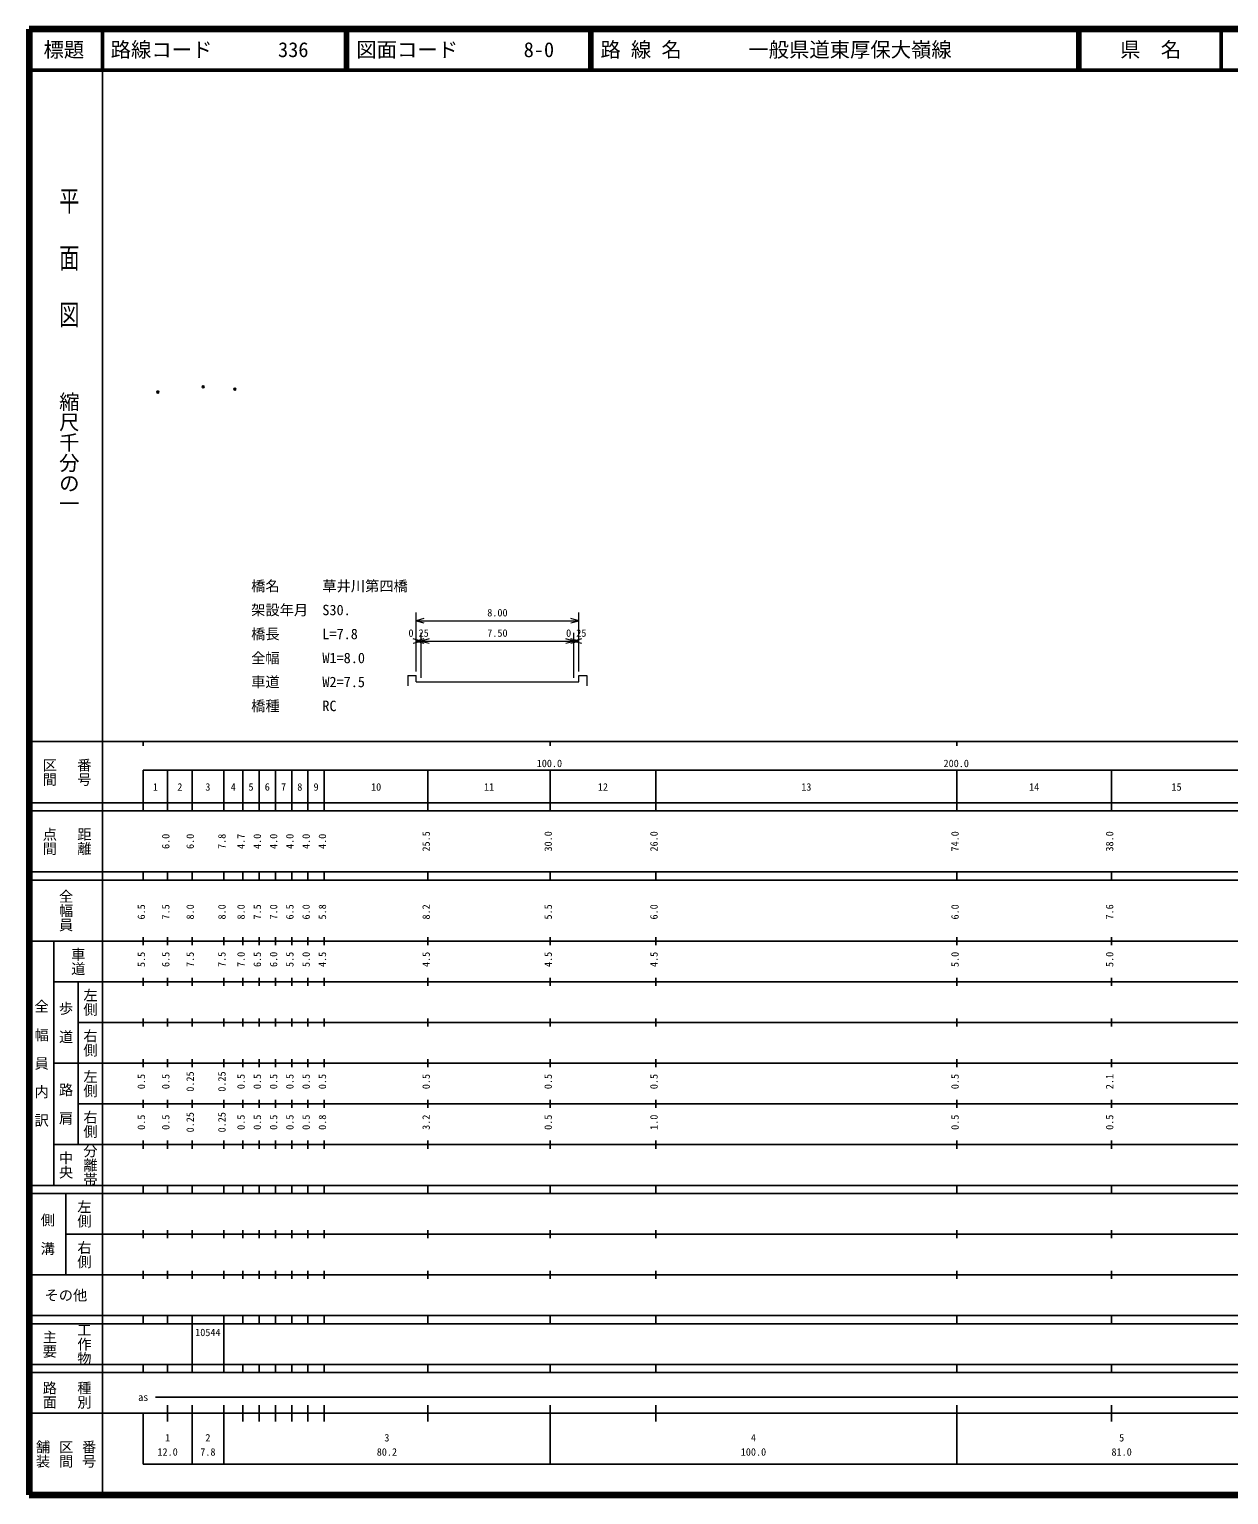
# Model space of a CAD drawing. Units: millimetres on the paper, with parts at other scales. Extents: x 40 to 680, y 20 to 380.
# Drawn here: x 40 to 334.8, y 20 to 380 of the extents above; entities that cross this region are included whole.
import ezdxf
from ezdxf.enums import TextEntityAlignment as Align

# ---------------------------------------------------------------- set-up
doc = ezdxf.new("R2010")
doc.units = ezdxf.units.MM
doc.header["$PDMODE"] = 32
doc.header["$PDSIZE"] = 0.5
doc.layers.add('S-OTRS', color=6, linetype='Continuous')
doc.layers.add('S-TTL-TXT', color=7, linetype='Continuous')
for name, color, linetype, lineweight in [('S-STR-HTXT', 7, 'Continuous', 13), ('S-TTL', 2, 'Continuous', 140), ('S-TTL-BAND', 7, 'Continuous', 25), ('S-TTL-LINE', 7, 'Continuous', 50)]:
    doc.layers.add(name, color=color, linetype=linetype, lineweight=lineweight)
doc.styles.add('@ＭＳ ゴシック', font='')
doc.styles.add('ＭＳ ゴシック', font='')
doc.styles.get('@ＭＳ ゴシック').set_extended_font_data('@MS Gothic')
doc.styles.get('ＭＳ ゴシック').set_extended_font_data('MS Gothic')

msp = doc.modelspace()

# ---------------------------------------------------------------- linework, layer by layer
at = {"layer": 'S-OTRS'}
for p in [(82.766, 292.184), (90.545, 291.615), (71.59, 290.892)]:
    msp.add_point(p, dxfattribs=at)
at = {"layer": 'S-STR-HTXT'}
for p, q in [((135.07, 222.215), (135.07, 236.715)), ((137.002, 235.233), (135.07, 234.715)), ((135.07, 234.715), (175.07, 234.715)), ((135.07, 234.715), (137.002, 234.198)), ((175.07, 234.715), (173.138, 235.233)), ((173.138, 234.198), (175.07, 234.715)), ((175.07, 222.215), (175.07, 236.715)), ((136.32, 220.715), (136.32, 231.715)), ((173.82, 220.715), (173.82, 231.715)), ((136.32, 229.715), (134.388, 230.233)), ((134.388, 229.198), (136.32, 229.715)), ((137.002, 230.233), (135.07, 229.715)), ((135.07, 229.715), (136.32, 229.715)), ((135.07, 229.715), (137.002, 229.198)), ((138.252, 230.233), (136.32, 229.715)), ((136.32, 229.715), (173.82, 229.715)), ((136.32, 229.715), (138.252, 229.198)), ((173.82, 229.715), (171.888, 230.233)), ((171.888, 229.198), (173.82, 229.715)), ((175.07, 229.715), (173.138, 230.233)), ((173.138, 229.198), (175.07, 229.715)), ((175.752, 230.233), (173.82, 229.715)), ((173.82, 229.715), (175.07, 229.715)), ((173.82, 229.715), (175.752, 229.198)), ((133.07, 221.215), (135.07, 221.215)), ((133.07, 221.215), (133.07, 218.715)), ((135.07, 219.715), (135.07, 221.215)), ((135.07, 219.715), (136.32, 219.715)), ((136.32, 219.715), (173.82, 219.715)), ((173.82, 219.715), (175.07, 219.715)), ((175.07, 219.715), (175.07, 221.215)), ((175.07, 221.215), (177.07, 221.215)), ((177.07, 221.215), (177.07, 218.715))]:
    msp.add_line(p, q, dxfattribs=at)
at = {"layer": 'S-TTL'}
for p, q in [((40, 380), (40, 20)), ((680, 380), (40, 380)), ((40, 20), (680, 20))]:
    msp.add_line(p, q, dxfattribs=at)
at = {"layer": 'S-TTL-BAND'}
for p, q in [((58, 370), (58, 20)), ((40, 205), (579, 205)), ((68, 205), (68, 204)), ((168, 205), (168, 204)), ((268, 205), (268, 204)), ((68, 198), (579, 198)), ((68, 198), (68, 188)), ((74, 188), (74, 198)), ((80, 188), (80, 198)), ((87.8, 188), (87.8, 198)), ((92.5, 188), (92.5, 198)), ((96.5, 188), (96.5, 198)), ((100.5, 188), (100.5, 198)), ((104.5, 188), (104.5, 198)), ((108.5, 188), (108.5, 198)), ((112.5, 188), (112.5, 198)), ((138, 188), (138, 198)), ((168, 188), (168, 198)), ((194, 188), (194, 198)), ((268, 188), (268, 198)), ((306, 188), (306, 198)), ((40, 190), (579, 190)), ((40, 188), (579, 188)), ((40, 173), (579, 173)), ((68, 171), (68, 173)), ((74, 171), (74, 173)), ((80, 171), (80, 173)), ((87.8, 171), (87.8, 173)), ((92.5, 171), (92.5, 173)), ((96.5, 171), (96.5, 173)), ((100.5, 171), (100.5, 173)), ((104.5, 171), (104.5, 173)), ((108.5, 171), (108.5, 173)), ((112.5, 171), (112.5, 173)), ((138, 171), (138, 173)), ((168, 171), (168, 173)), ((194, 171), (194, 173)), ((268, 171), (268, 173)), ((306, 171), (306, 173)), ((40, 171), (579, 171)), ((40, 156), (579, 156)), ((46, 96), (46, 156)), ((68, 155), (68, 157)), ((74, 155), (74, 157)), ((80, 155), (80, 157)), ((87.8, 155), (87.8, 157)), ((92.5, 155), (92.5, 157)), ((96.5, 155), (96.5, 157)), ((100.5, 155), (100.5, 157)), ((104.5, 155), (104.5, 157)), ((108.5, 155), (108.5, 157)), ((112.5, 155), (112.5, 157)), ((138, 155), (138, 157)), ((168, 155), (168, 157)), ((194, 155), (194, 157)), ((268, 155), (268, 157)), ((306, 155), (306, 157)), ((46, 146), (579, 146)), ((52, 146), (52, 106)), ((68, 145), (68, 147)), ((74, 145), (74, 147)), ((80, 145), (80, 147)), ((87.8, 145), (87.8, 147)), ((92.5, 145), (92.5, 147)), ((96.5, 145), (96.5, 147)), ((100.5, 145), (100.5, 147)), ((104.5, 145), (104.5, 147)), ((108.5, 145), (108.5, 147)), ((112.5, 145), (112.5, 147)), ((138, 145), (138, 147)), ((168, 145), (168, 147)), ((194, 145), (194, 147)), ((268, 145), (268, 147)), ((306, 145), (306, 147)), ((68, 135), (68, 137)), ((74, 135), (74, 137)), ((80, 135), (80, 137)), ((87.8, 135), (87.8, 137)), ((92.5, 135), (92.5, 137)), ((96.5, 135), (96.5, 137)), ((100.5, 135), (100.5, 137)), ((104.5, 135), (104.5, 137)), ((108.5, 135), (108.5, 137)), ((112.5, 135), (112.5, 137)), ((138, 135), (138, 137)), ((168, 135), (168, 137)), ((194, 135), (194, 137)), ((268, 135), (268, 137)), ((306, 135), (306, 137)), ((52, 136), (579, 136)), ((46, 126), (579, 126)), ((68, 125), (68, 127)), ((74, 125), (74, 127)), ((80, 125), (80, 127)), ((87.8, 125), (87.8, 127)), ((92.5, 125), (92.5, 127)), ((96.5, 125), (96.5, 127)), ((100.5, 125), (100.5, 127)), ((104.5, 125), (104.5, 127)), ((108.5, 125), (108.5, 127)), ((112.5, 125), (112.5, 127)), ((138, 125), (138, 127)), ((168, 125), (168, 127)), ((194, 125), (194, 127)), ((268, 125), (268, 127)), ((306, 125), (306, 127)), ((52, 116), (579, 116)), ((68, 115), (68, 117)), ((74, 115), (74, 117)), ((80, 115), (80, 117)), ((87.8, 115), (87.8, 117)), ((92.5, 115), (92.5, 117)), ((96.5, 115), (96.5, 117)), ((100.5, 115), (100.5, 117)), ((104.5, 115), (104.5, 117)), ((108.5, 115), (108.5, 117)), ((112.5, 115), (112.5, 117)), ((138, 115), (138, 117)), ((168, 115), (168, 117)), ((194, 115), (194, 117)), ((268, 115), (268, 117)), ((306, 115), (306, 117)), ((46, 106), (579, 106)), ((68, 105), (68, 107)), ((74, 105), (74, 107)), ((80, 105), (80, 107)), ((87.8, 105), (87.8, 107)), ((92.5, 105), (92.5, 107)), ((96.5, 105), (96.5, 107)), ((100.5, 105), (100.5, 107)), ((104.5, 105), (104.5, 107)), ((108.5, 105), (108.5, 107)), ((112.5, 105), (112.5, 107)), ((138, 105), (138, 107)), ((168, 105), (168, 107)), ((194, 105), (194, 107)), ((268, 105), (268, 107)), ((306, 105), (306, 107)), ((40, 96), (579, 96)), ((40, 94), (579, 94)), ((49, 94), (49, 74)), ((68, 94), (68, 96)), ((74, 94), (74, 96)), ((80, 94), (80, 96)), ((87.8, 94), (87.8, 96)), ((92.5, 94), (92.5, 96)), ((96.5, 94), (96.5, 96)), ((100.5, 94), (100.5, 96)), ((104.5, 94), (104.5, 96)), ((108.5, 94), (108.5, 96)), ((112.5, 94), (112.5, 96)), ((138, 94), (138, 96)), ((168, 94), (168, 96)), ((194, 94), (194, 96)), ((268, 94), (268, 96)), ((306, 94), (306, 96)), ((49, 84), (579, 84)), ((68, 83), (68, 85)), ((74, 83), (74, 85)), ((80, 83), (80, 85)), ((87.8, 83), (87.8, 85)), ((92.5, 83), (92.5, 85)), ((96.5, 83), (96.5, 85)), ((100.5, 83), (100.5, 85)), ((104.5, 83), (104.5, 85)), ((108.5, 83), (108.5, 85)), ((112.5, 83), (112.5, 85)), ((138, 83), (138, 85)), ((168, 83), (168, 85)), ((194, 83), (194, 85)), ((268, 83), (268, 85)), ((306, 83), (306, 85)), ((40, 74), (579, 74)), ((68, 73), (68, 75)), ((74, 73), (74, 75)), ((80, 73), (80, 75)), ((87.8, 73), (87.8, 75)), ((92.5, 73), (92.5, 75)), ((96.5, 73), (96.5, 75)), ((100.5, 73), (100.5, 75)), ((104.5, 73), (104.5, 75)), ((108.5, 73), (108.5, 75)), ((112.5, 73), (112.5, 75)), ((138, 73), (138, 75)), ((168, 73), (168, 75)), ((194, 73), (194, 75)), ((268, 73), (268, 75)), ((306, 73), (306, 75)), ((40, 64), (579, 64)), ((40, 62), (579, 62)), ((68, 62), (68, 64)), ((74, 62), (74, 64)), ((80, 62), (80, 64)), ((80, 52), (80, 62)), ((87.8, 62), (87.8, 64)), ((87.8, 52), (87.8, 62)), ((92.5, 62), (92.5, 64)), ((96.5, 62), (96.5, 64)), ((100.5, 62), (100.5, 64)), ((104.5, 62), (104.5, 64)), ((108.5, 62), (108.5, 64)), ((112.5, 62), (112.5, 64)), ((138, 62), (138, 64)), ((168, 62), (168, 64)), ((194, 62), (194, 64)), ((268, 62), (268, 64)), ((306, 62), (306, 64)), ((40, 52), (579, 52)), ((68, 50), (68, 52)), ((74, 50), (74, 52)), ((80, 50), (80, 52)), ((87.8, 50), (87.8, 52)), ((92.5, 50), (92.5, 52)), ((96.5, 50), (96.5, 52)), ((100.5, 50), (100.5, 52)), ((104.5, 50), (104.5, 52)), ((108.5, 50), (108.5, 52)), ((112.5, 50), (112.5, 52)), ((138, 50), (138, 52)), ((168, 50), (168, 52)), ((194, 50), (194, 52)), ((268, 50), (268, 52)), ((306, 50), (306, 52)), ((40, 50), (579, 50)), ((71, 44), (565, 44)), ((40, 40), (579, 40)), ((68, 40), (68, 27.5)), ((74, 38), (74, 42)), ((80, 27.5), (80, 42)), ((87.8, 27.5), (87.8, 42)), ((92.5, 38), (92.5, 42)), ((96.5, 38), (96.5, 42)), ((100.5, 38), (100.5, 42)), ((104.5, 38), (104.5, 42)), ((108.5, 38), (108.5, 42)), ((112.5, 38), (112.5, 42)), ((138, 38), (138, 42)), ((168, 27.5), (168, 42)), ((194, 38), (194, 42)), ((268, 27.5), (268, 42)), ((306, 38), (306, 42)), ((68, 27.5), (579, 27.5))]:
    msp.add_line(p, q, dxfattribs=at)
at = {"layer": 'S-TTL-LINE'}
for p, q in [((58, 380), (58, 370)), ((117.75, 380), (117.75, 370)), ((118.25, 380), (118.25, 370)), ((177.75, 380), (177.75, 370)), ((178.25, 380), (178.25, 370)), ((297.75, 380), (297.75, 370)), ((298.25, 380), (298.25, 370)), ((333, 380), (333, 370)), ((40, 370), (680, 370))]:
    msp.add_line(p, q, dxfattribs=at)

# ---------------------------------------------------------------- texts
at = {"layer": 'S-STR-HTXT', "style": 'ＭＳ ゴシック'}
for s, p in [('橋名\u3000\u3000\u3000草井川第四橋', (94.534, 241.184)), ('架設年月\u3000S30.', (94.534, 235.293)), ('橋長\u3000\u3000\u3000L=7.8', (94.534, 229.402)), ('全幅\u3000\u3000\u3000W1=8.0', (94.534, 223.511)), ('車道\u3000\u3000\u3000W2=7.5', (94.534, 217.619)), ('橋種\u3000\u3000\u3000RC', (94.534, 211.728))]:
    msp.add_text(s, height=2.566, dxfattribs=at).set_placement(p, align=Align.BOTTOM_LEFT)
for s, p in [('8.00', (155.07, 235.215)), ('0.25', (135.695, 230.215)), ('7.50', (155.07, 230.215)), ('0.25', (174.445, 230.215))]:
    msp.add_text(s, height=1.833, dxfattribs=at).set_placement(p, align=Align.BOTTOM_CENTER)
at = {"layer": 'S-TTL-BAND', "style": '@ＭＳ ゴシック', "width": 1.4}
msp.add_text('平  面  図', height=3.666, rotation=270, dxfattribs=at).set_placement((49.777, 306.475), align=Align.MIDDLE_RIGHT)
at = {"layer": 'S-TTL-BAND', "style": '@ＭＳ ゴシック'}
msp.add_text('縮尺千分の一', height=3.666, rotation=270, dxfattribs=at).set_placement((49.777, 261.03), align=Align.MIDDLE_RIGHT)
for s, p in [('区間', (45, 197.5)), ('番号', (53.5, 197.5)), ('点間', (45, 180.5)), ('距離', (53.5, 180.5)), ('全幅員', (49, 163.5)), ('車道', (52, 151)), ('左側', (55, 141)), ('全\u3000幅\u3000員\u3000内\u3000訳', (43, 126)), ('歩\u3000道', (49, 136)), ('右側', (55, 131)), ('左側', (55, 121)), ('路\u3000肩', (49, 116)), ('右側', (55, 111)), ('分離帯', (55, 101)), ('中央', (49, 101)), ('左側', (53.5, 89)), ('側\u3000溝', (44.5, 84)), ('右側', (53.5, 79)), ('工作物', (53.5, 57)), ('主要', (45, 57)), ('路面', (45, 44.5)), ('種別', (53.5, 44.5)), ('舗装', (43.333, 30)), ('区間', (49, 30)), ('番号', (54.667, 30))]:
    msp.add_text(s, height=2.566, rotation=270, dxfattribs=at).set_placement(p, align=Align.MIDDLE_CENTER)
at = {"layer": 'S-TTL-BAND', "style": 'ＭＳ ゴシック'}
for s, p in [('100.0', (167.844, 198.195)), ('200.0', (267.844, 198.195)), ('1', (71, 192.405)), ('2', (77, 192.405)), ('3', (83.9, 192.405)), ('4', (90.15, 192.405)), ('5', (94.5, 192.405)), ('6', (98.5, 192.405)), ('7', (102.5, 192.405)), ('8', (106.5, 192.405)), ('9', (110.5, 192.405)), ('10', (125.25, 192.405)), ('11', (153, 192.405)), ('12', (181, 192.405)), ('13', (231, 192.405)), ('14', (287, 192.405)), ('15', (322, 192.405)), ('as', (68, 42.5)), ('1', (74, 32.523)), ('2', (83.9, 32.523)), ('3', (127.9, 32.523)), ('4', (218, 32.523)), ('5', (308.5, 32.523)), ('12.0', (74, 29.033)), ('7.8', (83.9, 29.033)), ('80.2', (127.9, 29.033)), ('100.0', (218, 29.033)), ('81.0', (308.5, 29.033))]:
    msp.add_text(s, height=1.833, dxfattribs=at).set_placement(p, align=Align.BOTTOM_CENTER)
for s, p in [('6.0', (75, 180.5)), ('6.0', (81, 180.5)), ('7.8', (88.8, 180.5)), ('4.7', (93.5, 180.5)), ('4.0', (97.5, 180.5)), ('4.0', (101.5, 180.5)), ('4.0', (105.5, 180.5)), ('4.0', (109.5, 180.5)), ('4.0', (113.5, 180.5)), ('25.5', (139, 180.5)), ('30.0', (169, 180.5)), ('26.0', (195, 180.5)), ('74.0', (269, 180.5)), ('38.0', (307, 180.5)), ('6.5', (69, 163.174)), ('7.5', (75, 163.174)), ('8.0', (81, 163.174)), ('8.0', (88.8, 163.174)), ('8.0', (93.5, 163.174)), ('7.5', (97.5, 163.174)), ('7.0', (101.5, 163.174)), ('6.5', (105.5, 163.174)), ('6.0', (109.5, 163.174)), ('5.8', (113.5, 163.174)), ('8.2', (139, 163.174)), ('5.5', (169, 163.174)), ('6.0', (195, 163.174)), ('6.0', (269, 163.174)), ('7.6', (307, 163.174)), ('5.5', (69, 151.5)), ('6.5', (75, 151.5)), ('7.5', (81, 151.5)), ('7.5', (88.8, 151.5)), ('7.0', (93.5, 151.5)), ('6.5', (97.5, 151.5)), ('6.0', (101.5, 151.5)), ('5.5', (105.5, 151.5)), ('5.0', (109.5, 151.5)), ('4.5', (113.5, 151.5)), ('4.5', (139, 151.5)), ('4.5', (169, 151.5)), ('4.5', (195, 151.5)), ('5.0', (269, 151.5)), ('5.0', (307, 151.5)), ('0.5', (69, 121.5)), ('0.5', (75, 121.5)), ('0.25', (81, 121.5)), ('0.25', (88.8, 121.5)), ('0.5', (93.5, 121.5)), ('0.5', (97.5, 121.5)), ('0.5', (101.5, 121.5)), ('0.5', (105.5, 121.5)), ('0.5', (109.5, 121.5)), ('0.5', (113.5, 121.5)), ('0.5', (139, 121.5)), ('0.5', (169, 121.5)), ('0.5', (195, 121.5)), ('0.5', (269, 121.5)), ('2.1', (307, 121.5)), ('0.5', (69, 111.5)), ('0.5', (75, 111.5)), ('0.25', (81, 111.5)), ('0.25', (88.8, 111.5)), ('0.5', (93.5, 111.5)), ('0.5', (97.5, 111.5)), ('0.5', (101.5, 111.5)), ('0.5', (105.5, 111.5)), ('0.5', (109.5, 111.5)), ('0.8', (113.5, 111.5)), ('3.2', (139, 111.5)), ('0.5', (169, 111.5)), ('1.0', (195, 111.5)), ('0.5', (269, 111.5)), ('0.5', (307, 111.5))]:
    msp.add_text(s, height=1.833, rotation=90, dxfattribs=at).set_placement(p, align=Align.BOTTOM_CENTER)
msp.add_text('その他', height=2.566, dxfattribs=at).set_placement((49, 69), align=Align.MIDDLE_CENTER)
msp.add_text('10544', height=1.833, dxfattribs=at).set_placement((80.775, 58.405), align=Align.BOTTOM_LEFT)
at = {"layer": 'S-TTL-TXT', "style": 'ＭＳ ゴシック'}
for s, p in [('標題', (48.5, 375)), ('県\u3000名', (315.625, 375))]:
    msp.add_text(s, height=3.666, dxfattribs=at).set_placement(p, align=Align.MIDDLE_CENTER)
for s, p in [('路線コード', (60, 375)), ('336', (101.142, 375)), ('図面コード', (120.38, 375)), ('8-0', (161.521, 375)), ('路 線 名', (180.38, 375)), ('一般県道東厚保大嶺線', (216.734, 375))]:
    msp.add_text(s, height=3.666, dxfattribs=at).set_placement(p, align=Align.MIDDLE_LEFT)

doc.saveas('drawing.dxf')
